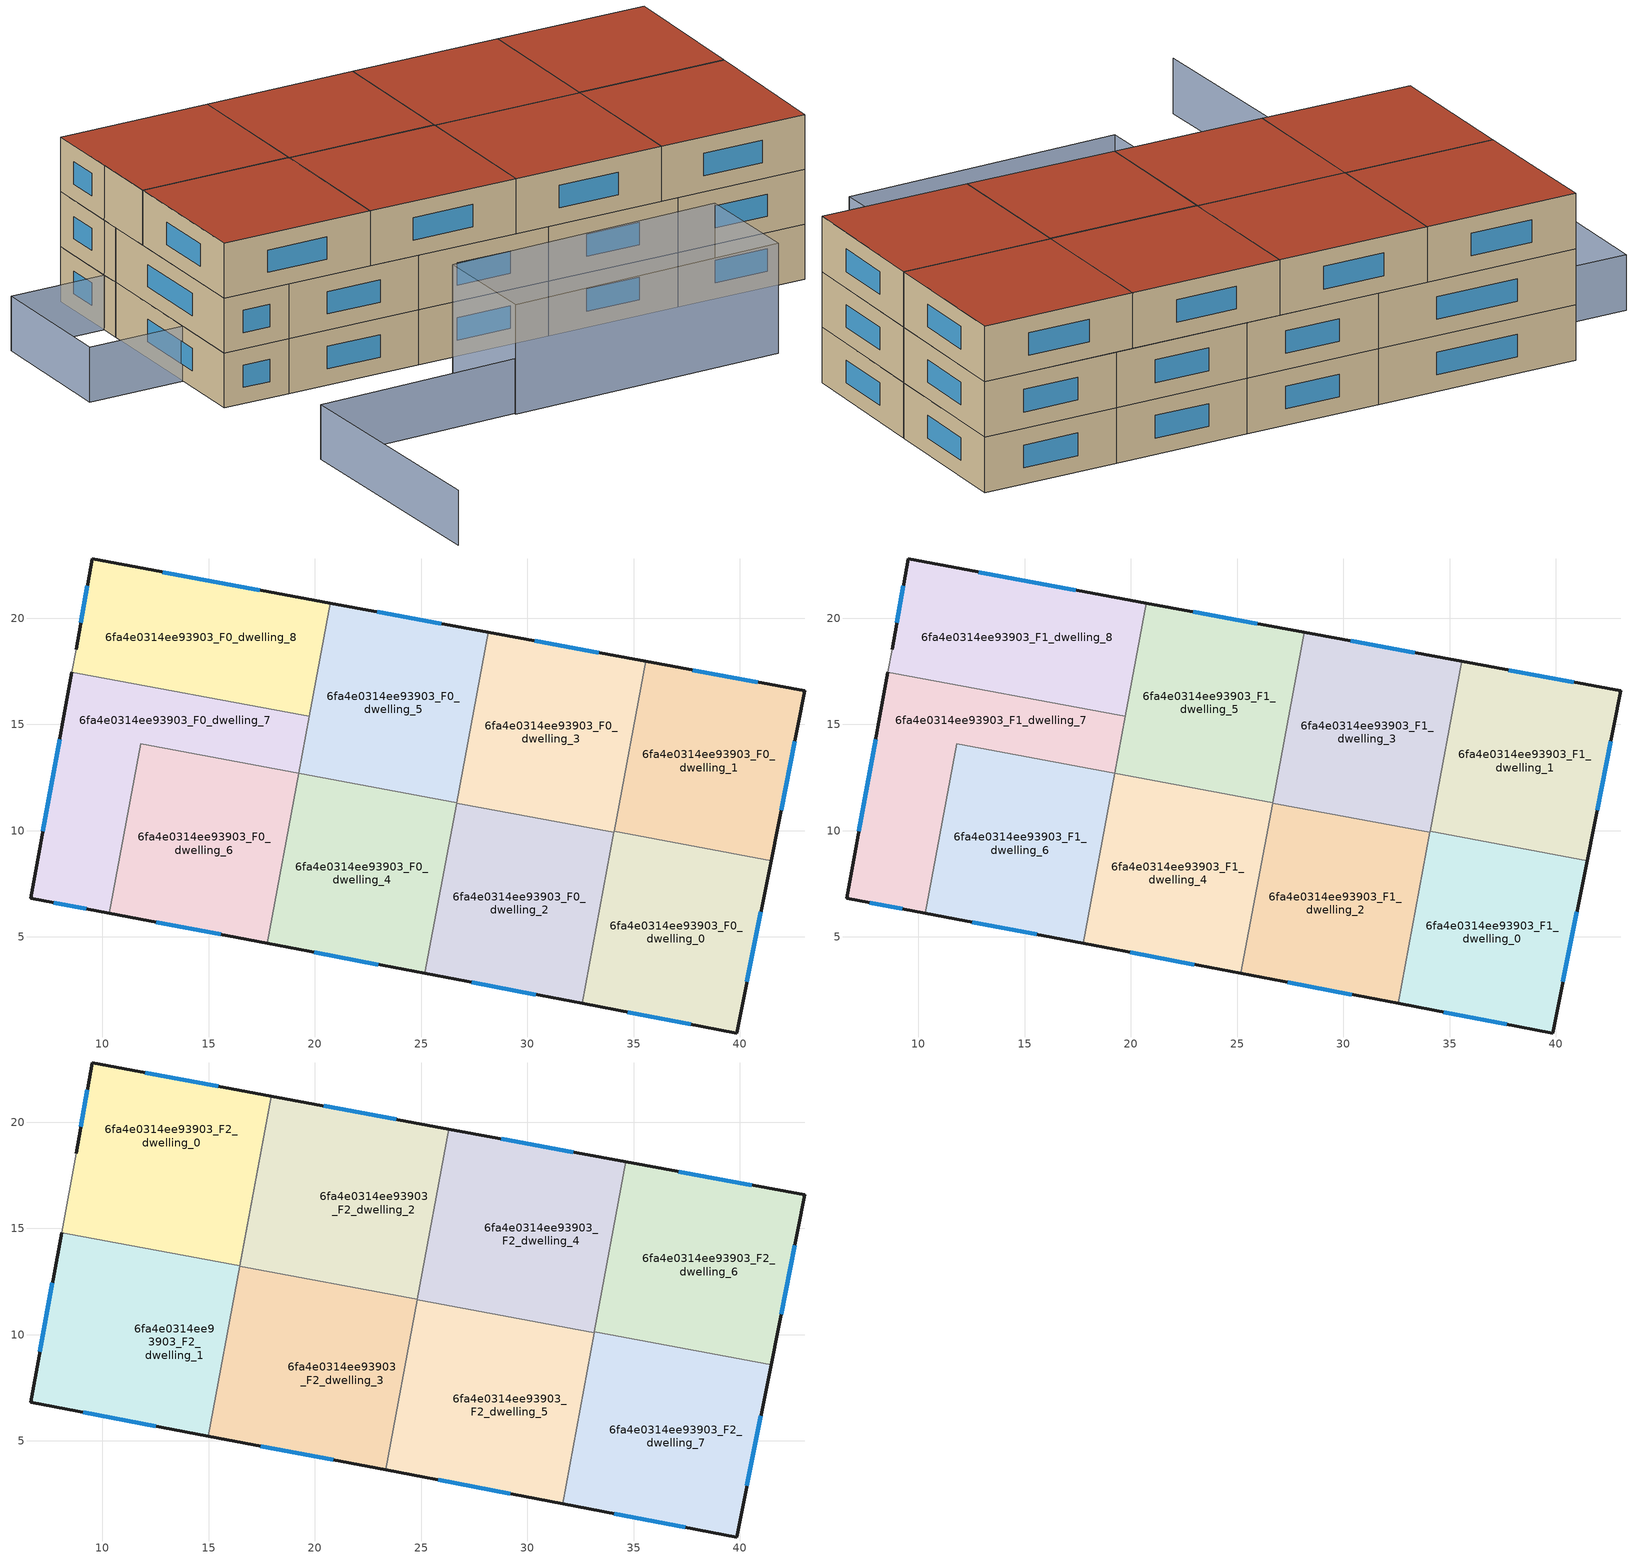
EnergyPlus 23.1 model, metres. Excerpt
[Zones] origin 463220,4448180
6fa4e0314ee93903_F0_dwelling_0
 floor ground (EU_floor_Construction): 41.47,8.59 39.86,0.47 32.58,1.86 34.08,9.96 z0
 wall outside (EU_wall_Construction): 32.58,1.86 39.86,0.47 41.47,8.59 z0:3
 wall to 6fa4e0314ee93903_F0_dwelling_1 (EU_wall_Construction): 41.47,8.59 34.08,9.96 z0:3
 wall to 6fa4e0314ee93903_F0_dwelling_2 (EU_wall_Construction): 34.08,9.92 32.58,1.86 z0:3
 wall to 6fa4e0314ee93903_F0_dwelling_3 (EU_wall_Construction): 34.08,9.96 34.08,9.92 z0:3
 window (EU_Window_Construction): 40.34,2.88 41,6.19 / 34.74,1.45 37.7,0.89 z0.89:2.11
6fa4e0314ee93903_F0_dwelling_1
 floor ground (EU_floor_Construction): 43.06,16.58 41.47,8.59 34.08,9.96 35.57,17.96 z0
 wall outside (EU_wall_Construction): 41.47,8.59 43.06,16.58 35.57,17.96 z0:3
 wall to 6fa4e0314ee93903_F0_dwelling_3 (EU_wall_Construction): 35.57,17.96 34.08,9.96 z0:3
 window (EU_Window_Construction): 41.94,10.96 42.59,14.21 / 40.84,16.99 37.79,17.55 z0.89:2.11
6fa4e0314ee93903_F0_dwelling_2
 floor ground (EU_floor_Construction): 34.08,9.92 32.58,1.86 25.18,3.28 26.67,11.3 z0
 wall outside (EU_wall_Construction): 25.18,3.28 32.58,1.86 z0:3
 wall to 6fa4e0314ee93903_F0_dwelling_3 (EU_wall_Construction): 34.08,9.92 26.67,11.3 z0:3
 wall to 6fa4e0314ee93903_F0_dwelling_4 (EU_wall_Construction): 26.67,11.3 25.18,3.28 z0:3
 window (EU_Window_Construction): 27.37,2.86 30.39,2.28 z0.89:2.11
6fa4e0314ee93903_F0_dwelling_3
 floor ground (EU_floor_Construction): 35.57,17.96 34.08,9.92 26.67,11.3 28.16,19.34 z0
 wall outside (EU_wall_Construction): 35.57,17.96 28.16,19.34 z0:3
 wall to 6fa4e0314ee93903_F0_dwelling_5 (EU_wall_Construction): 28.16,19.34 26.67,11.32 z0:3
 wall to 6fa4e0314ee93903_F0_dwelling_4 (EU_wall_Construction): 26.67,11.32 26.67,11.3 z0:3
 window (EU_Window_Construction): 33.37,18.37 30.35,18.93 z0.89:2.11
6fa4e0314ee93903_F0_dwelling_4
 floor ground (EU_floor_Construction): 26.67,11.32 25.18,3.28 17.76,4.69 19.24,12.69 z0
 wall outside (EU_wall_Construction): 17.76,4.69 25.18,3.28 z0:3
 wall to 6fa4e0314ee93903_F0_dwelling_5 (EU_wall_Construction): 26.67,11.32 19.24,12.69 z0:3
 wall to 6fa4e0314ee93903_F0_dwelling_6 (EU_wall_Construction): 19.24,12.69 17.76,4.69 z0:3
 window (EU_Window_Construction): 19.96,4.27 22.98,3.7 z0.89:2.11
6fa4e0314ee93903_F0_dwelling_5
 floor ground (EU_floor_Construction): 28.16,19.34 26.67,11.32 19.24,12.69 20.73,20.71 z0
 wall outside (EU_wall_Construction): 28.16,19.34 20.73,20.71 z0:3
 wall to 6fa4e0314ee93903_F0_dwelling_8 (EU_wall_Construction): 20.73,20.71 19.74,15.39 z0:3
 wall to 6fa4e0314ee93903_F0_dwelling_7 (EU_wall_Construction): 19.74,15.39 19.25,12.71 z0:3
 wall to 6fa4e0314ee93903_F0_dwelling_6 (EU_wall_Construction): 19.25,12.71 19.24,12.69 z0:3
 window (EU_Window_Construction): 25.96,19.74 22.93,20.3 z0.89:2.11
6fa4e0314ee93903_F0_dwelling_6
 floor ground (EU_floor_Construction): 19.25,12.71 17.76,4.69 10.32,6.11 11.8,14.09 z0
 wall outside (EU_wall_Construction): 10.32,6.11 17.76,4.69 z0:3
 wall to 6fa4e0314ee93903_F0_dwelling_7 (EU_wall_Construction): 19.25,12.71 11.8,14.09 10.32,6.11 z0:3
 window (EU_Window_Construction): 12.52,5.69 15.56,5.11 z0.89:2.11
6fa4e0314ee93903_F0_dwelling_7
 floor ground (EU_floor_Construction): 19.74,15.39 19.25,12.71 11.8,14.09 10.32,6.11 6.62,6.82 8.56,17.46 z0
 wall outside (EU_wall_Construction): 8.56,17.46 6.62,6.82 10.32,6.11 z0:3
 wall to 6fa4e0314ee93903_F0_dwelling_8 (EU_wall_Construction): 19.74,15.39 8.56,17.46 z0:3
 window (EU_Window_Construction): 7.72,6.61 9.22,6.32 / 7.98,14.31 7.19,9.97 z0.89:2.11
6fa4e0314ee93903_F0_dwelling_8
 floor ground (EU_floor_Construction): 20.73,20.71 19.74,15.39 8.56,17.46 8.75,18.54 9.52,22.79 z0
 wall outside (EU_wall_Construction): 20.73,20.71 9.52,22.79 8.75,18.54 z0:3
 wall adiabatic (EU_wall_Construction): 8.75,18.54 8.56,17.46 z0:3
 window (EU_Window_Construction): 9.29,21.53 8.98,19.8 / 17.41,21.33 12.84,22.17 z0.89:2.11
6fa4e0314ee93903_F1_dwelling_0
 floor to 6fa4e0314ee93903_F0_dwelling_0 (EU_floor_Construction): 41.47,8.59 39.86,0.47 32.58,1.86 34.08,9.96 z3
 wall outside (EU_wall_Construction): 32.58,1.86 39.86,0.47 41.47,8.59 z3:6
 wall to 6fa4e0314ee93903_F1_dwelling_1 (EU_wall_Construction): 41.47,8.59 34.08,9.96 z3:6
 wall to 6fa4e0314ee93903_F1_dwelling_2 (EU_wall_Construction): 34.08,9.92 32.58,1.86 z3:6
 wall to 6fa4e0314ee93903_F1_dwelling_3 (EU_wall_Construction): 34.08,9.96 34.08,9.92 z3:6
 window (EU_Window_Construction): 40.34,2.88 41,6.19 / 34.74,1.45 37.7,0.89 z3.89:5.11
6fa4e0314ee93903_F1_dwelling_1
 floor to 6fa4e0314ee93903_F0_dwelling_1 (EU_floor_Construction): 43.06,16.58 41.47,8.59 34.08,9.96 35.57,17.96 z3
 wall outside (EU_wall_Construction): 41.47,8.59 43.06,16.58 35.57,17.96 z3:6
 wall to 6fa4e0314ee93903_F1_dwelling_3 (EU_wall_Construction): 35.57,17.96 34.08,9.96 z3:6
 window (EU_Window_Construction): 41.94,10.96 42.59,14.21 / 40.84,16.99 37.79,17.55 z3.89:5.11
 ceiling adiabatic (EU_roof_Construction): 41.47,8.59 43.06,16.58 35.56,17.96 34.08,9.96 z6
6fa4e0314ee93903_F1_dwelling_2
 floor to 6fa4e0314ee93903_F0_dwelling_2 (EU_floor_Construction): 34.08,9.92 32.58,1.86 25.18,3.28 26.67,11.3 z3
 wall outside (EU_wall_Construction): 25.18,3.28 32.58,1.86 z3:6
 wall to 6fa4e0314ee93903_F1_dwelling_3 (EU_wall_Construction): 34.08,9.92 26.67,11.3 z3:6
 wall to 6fa4e0314ee93903_F1_dwelling_4 (EU_wall_Construction): 26.67,11.3 25.18,3.28 z3:6
 window (EU_Window_Construction): 27.37,2.86 30.39,2.28 z3.89:5.11
6fa4e0314ee93903_F1_dwelling_3
 floor to 6fa4e0314ee93903_F0_dwelling_3 (EU_floor_Construction): 35.57,17.96 34.08,9.92 26.67,11.3 28.16,19.34 z3
 wall outside (EU_wall_Construction): 35.57,17.96 28.16,19.34 z3:6
 wall to 6fa4e0314ee93903_F1_dwelling_5 (EU_wall_Construction): 28.16,19.34 26.67,11.32 z3:6
 wall to 6fa4e0314ee93903_F1_dwelling_4 (EU_wall_Construction): 26.67,11.32 26.67,11.3 z3:6
 window (EU_Window_Construction): 33.37,18.37 30.35,18.93 z3.89:5.11
6fa4e0314ee93903_F1_dwelling_4
 floor to 6fa4e0314ee93903_F0_dwelling_4 (EU_floor_Construction): 26.67,11.32 25.18,3.28 17.76,4.69 19.24,12.69 z3
 wall outside (EU_wall_Construction): 17.76,4.69 25.18,3.28 z3:6
 wall to 6fa4e0314ee93903_F1_dwelling_5 (EU_wall_Construction): 26.67,11.32 19.24,12.69 z3:6
 wall to 6fa4e0314ee93903_F1_dwelling_6 (EU_wall_Construction): 19.24,12.69 17.76,4.69 z3:6
 window (EU_Window_Construction): 19.96,4.27 22.98,3.7 z3.89:5.11
 ceiling adiabatic (EU_roof_Construction): 23.33,3.63 24.81,11.66 19.24,12.69 17.76,4.69 z6
6fa4e0314ee93903_F1_dwelling_5
 floor to 6fa4e0314ee93903_F0_dwelling_5 (EU_floor_Construction): 28.16,19.34 26.67,11.32 19.24,12.69 20.73,20.71 z3
 wall outside (EU_wall_Construction): 28.16,19.34 20.73,20.71 z3:6
 wall to 6fa4e0314ee93903_F1_dwelling_8 (EU_wall_Construction): 20.73,20.71 19.74,15.39 z3:6
 wall to 6fa4e0314ee93903_F1_dwelling_7 (EU_wall_Construction): 19.74,15.39 19.25,12.71 z3:6
 wall to 6fa4e0314ee93903_F1_dwelling_6 (EU_wall_Construction): 19.25,12.71 19.24,12.69 z3:6
 window (EU_Window_Construction): 25.96,19.74 22.93,20.3 z3.89:5.11
 ceiling adiabatic (EU_roof_Construction): 26.67,11.32 28.16,19.34 20.73,20.71 19.24,12.69 z6
6fa4e0314ee93903_F1_dwelling_6
 floor to 6fa4e0314ee93903_F0_dwelling_6 (EU_floor_Construction): 19.25,12.71 17.76,4.69 10.32,6.11 11.8,14.09 z3
 wall outside (EU_wall_Construction): 10.32,6.11 17.76,4.69 z3:6
 wall to 6fa4e0314ee93903_F1_dwelling_7 (EU_wall_Construction): 19.25,12.71 11.8,14.09 10.32,6.11 z3:6
 window (EU_Window_Construction): 12.52,5.69 15.56,5.11 z3.89:5.11
6fa4e0314ee93903_F1_dwelling_7
 floor to 6fa4e0314ee93903_F0_dwelling_7 (EU_floor_Construction): 19.74,15.39 19.25,12.71 11.8,14.09 10.32,6.11 6.62,6.82 8.56,17.46 z3
 wall outside (EU_wall_Construction): 8.56,17.46 6.62,6.82 10.32,6.11 z3:6
 wall to 6fa4e0314ee93903_F1_dwelling_8 (EU_wall_Construction): 19.74,15.39 8.56,17.46 z3:6
 window (EU_Window_Construction): 7.72,6.61 9.22,6.32 / 7.98,14.31 7.19,9.97 z3.89:5.11
6fa4e0314ee93903_F1_dwelling_8
 floor to 6fa4e0314ee93903_F0_dwelling_8 (EU_floor_Construction): 20.73,20.71 19.74,15.39 8.56,17.46 8.75,18.54 9.52,22.79 z3
 wall outside (EU_wall_Construction): 20.73,20.71 9.52,22.79 8.75,18.54 z3:6
 wall adiabatic (EU_wall_Construction): 8.75,18.54 8.56,17.46 z3:6
 window (EU_Window_Construction): 9.29,21.53 8.98,19.8 / 17.41,21.33 12.84,22.17 z3.89:5.11
6fa4e0314ee93903_F2_dwelling_0
 floor to 6fa4e0314ee93903_F1_dwelling_8 (EU_floor_Construction): 17.94,21.23 16.95,15.91 8.56,17.46 8.75,18.54 9.52,22.79 z6
 floor to 6fa4e0314ee93903_F1_dwelling_7 (EU_floor_Construction): 16.95,15.91 16.46,13.25 8.07,14.8 8.56,17.46 z6
 wall outside (EU_wall_Construction): 17.94,21.23 9.52,22.79 8.75,18.54 z6:9
 wall to 6fa4e0314ee93903_F2_dwelling_1 (EU_wall_Construction): 8.07,14.8 16.46,13.25 17.94,21.23 z6:9
 wall adiabatic (EU_wall_Construction): 8.75,18.54 8.07,14.8 z6:9
 window (EU_Window_Construction): 9.29,21.53 8.98,19.8 / 15.44,21.69 12.01,22.33 z6.89:8.11
 roof outside (EU_roof_Construction): 16.46,13.25 17.94,21.23 9.52,22.79 8.75,18.54 8.07,14.8 z9
6fa4e0314ee93903_F2_dwelling_1
 floor to 6fa4e0314ee93903_F1_dwelling_6 (EU_floor_Construction): 16.46,13.23 14.97,5.22 10.32,6.11 11.8,14.09 z6
 floor to 6fa4e0314ee93903_F1_dwelling_7 (EU_floor_Construction): 16.95,15.91 16.46,13.23 11.8,14.09 10.32,6.11 6.62,6.82 8.07,14.8 16.46,13.25 z6
 wall outside (EU_wall_Construction): 8.07,14.8 6.62,6.82 14.97,5.22 z6:9
 wall to 6fa4e0314ee93903_F2_dwelling_2 (EU_wall_Construction): 16.45,13.22 17.94,21.23 z6:9
 wall to 6fa4e0314ee93903_F2_dwelling_3 (EU_wall_Construction): 14.97,5.22 16.45,13.21 z6:9
 window (EU_Window_Construction): 9.09,6.35 12.5,5.7 / 7.64,12.44 7.05,9.18 z6.89:8.11
 roof outside (EU_roof_Construction): 14.97,5.22 16.46,13.25 8.07,14.8 6.62,6.82 z9
6fa4e0314ee93903_F2_dwelling_2
 floor adiabatic (EU_floor_Construction): 26.3,19.68 24.82,11.67 19.24,12.7 20.73,20.71 z6
 floor to 6fa4e0314ee93903_F1_dwelling_8 (EU_floor_Construction): 20.73,20.71 19.74,15.39 16.95,15.91 17.94,21.23 z6
 floor to 6fa4e0314ee93903_F1_dwelling_7 (EU_floor_Construction): 19.74,15.39 19.25,12.71 16.46,13.23 16.95,15.91 z6
 floor to 6fa4e0314ee93903_F1_dwelling_6 (EU_floor_Construction): 19.25,12.71 19.24,12.7 16.45,13.21 16.46,13.23 z6
 wall outside (EU_wall_Construction): 26.3,19.68 17.94,21.23 z6:9
 wall to 6fa4e0314ee93903_F2_dwelling_3 (EU_wall_Construction): 16.45,13.21 24.82,11.67 z6:9
 wall to 6fa4e0314ee93903_F2_dwelling_4 (EU_wall_Construction): 24.82,11.67 26.3,19.68 z6:9
 window (EU_Window_Construction): 23.82,20.14 20.41,20.77 z6.89:8.11
 roof outside (EU_roof_Construction): 24.82,11.67 26.3,19.68 17.94,21.23 16.45,13.21 z9
6fa4e0314ee93903_F2_dwelling_3
 floor to 6fa4e0314ee93903_F1_dwelling_6 (EU_floor_Construction): 19.24,12.7 17.76,4.69 14.97,5.22 16.45,13.21 z6
 floor adiabatic (EU_floor_Construction): 24.82,11.67 23.33,3.63 17.76,4.69 19.24,12.7 z6
 wall outside (EU_wall_Construction): 14.97,5.22 23.33,3.63 z6:9
 wall to 6fa4e0314ee93903_F2_dwelling_5 (EU_wall_Construction): 23.33,3.63 24.81,11.64 z6:9
 wall to 6fa4e0314ee93903_F2_dwelling_4 (EU_wall_Construction): 24.81,11.64 24.82,11.67 z6:9
 window (EU_Window_Construction): 17.45,4.75 20.85,4.1 z6.89:8.11
 roof outside (EU_roof_Construction): 23.33,3.63 24.82,11.67 16.45,13.21 14.97,5.22 z9
6fa4e0314ee93903_F2_dwelling_4
 floor to 6fa4e0314ee93903_F1_dwelling_3 (EU_floor_Construction): 34.64,18.14 33.15,10.1 26.67,11.3 28.15,19.34 z6
 floor adiabatic (EU_floor_Construction): 28.15,19.34 26.67,11.32 24.82,11.66 26.3,19.68 z6
 floor to 6fa4e0314ee93903_F1_dwelling_4 (EU_floor_Construction): 26.67,11.32 26.67,11.3 24.81,11.64 24.82,11.66 z6
 wall outside (EU_wall_Construction): 34.64,18.14 26.3,19.68 z6:9
 wall to 6fa4e0314ee93903_F2_dwelling_5 (EU_wall_Construction): 24.81,11.64 33.15,10.1 z6:9
 wall to 6fa4e0314ee93903_F2_dwelling_6 (EU_wall_Construction): 33.16,10.13 34.64,18.14 z6:9
 wall to 6fa4e0314ee93903_F2_dwelling_7 (EU_wall_Construction): 33.15,10.1 33.16,10.13 z6:9
 window (EU_Window_Construction): 32.17,18.59 28.77,19.22 z6.89:8.11
 roof outside (EU_roof_Construction): 33.15,10.1 34.64,18.14 26.3,19.68 24.81,11.64 z9
6fa4e0314ee93903_F2_dwelling_5
 floor to 6fa4e0314ee93903_F1_dwelling_2 (EU_floor_Construction): 33.15,10.1 31.66,2.04 25.18,3.28 26.67,11.3 z6
 floor to 6fa4e0314ee93903_F1_dwelling_4 (EU_floor_Construction): 26.67,11.3 25.18,3.28 23.33,3.63 24.81,11.64 z6
 wall outside (EU_wall_Construction): 23.33,3.63 31.66,2.04 z6:9
 wall to 6fa4e0314ee93903_F2_dwelling_7 (EU_wall_Construction): 31.66,2.04 33.15,10.1 z6:9
 window (EU_Window_Construction): 25.79,3.16 29.19,2.51 z6.89:8.11
 roof outside (EU_roof_Construction): 31.66,2.04 33.15,10.1 24.81,11.64 23.33,3.63 z9
6fa4e0314ee93903_F2_dwelling_6
 floor to 6fa4e0314ee93903_F1_dwelling_3 (EU_floor_Construction): 35.56,17.96 34.08,9.96 33.16,10.13 34.64,18.14 z6
 floor adiabatic (EU_floor_Construction): 43.06,16.58 41.47,8.59 34.08,9.96 35.56,17.96 z6
 wall outside (EU_wall_Construction): 41.47,8.59 43.06,16.58 34.64,18.14 z6:9
 wall to 6fa4e0314ee93903_F2_dwelling_7 (EU_wall_Construction): 33.16,10.13 41.47,8.59 z6:9
 window (EU_Window_Construction): 40.57,17.04 37.13,17.67 / 41.94,10.95 42.59,14.21 z6.89:8.11
 roof outside (EU_roof_Construction): 41.47,8.59 43.06,16.58 34.64,18.14 33.16,10.13 z9
6fa4e0314ee93903_F2_dwelling_7
 floor to 6fa4e0314ee93903_F1_dwelling_0 (EU_floor_Construction): 41.47,8.59 39.86,0.47 32.58,1.86 34.08,9.96 z6
 floor to 6fa4e0314ee93903_F1_dwelling_2 (EU_floor_Construction): 34.08,9.92 32.58,1.86 31.66,2.04 33.15,10.1 z6
 floor to 6fa4e0314ee93903_F1_dwelling_3 (EU_floor_Construction): 34.08,9.96 34.08,9.92 33.15,10.1 33.16,10.13 z6
 wall outside (EU_wall_Construction): 31.66,2.04 39.86,0.47 41.47,8.59 z6:9
 window (EU_Window_Construction): 40.34,2.88 40.99,6.19 / 34.09,1.58 37.43,0.94 z6.89:8.11
 roof outside (EU_roof_Construction): 39.86,0.47 41.47,8.59 33.16,10.13 31.66,2.04 z9
shading: 3.78,-14.54 5.89,-1.48 / 5.89,-1.48 30.79,-5.5 / 3.38,19.52 8.75,18.54 / 8.75,18.54 7.35,10.87 / 7.35,10.87 1.98,11.85 / 1.98,11.85 3.38,19.52 z0:3; 18.23,2.62 33.51,0.06 / 33.51,0.06 32.49,-5.99 / 32.49,-5.99 17.22,-3.43 / 17.22,-3.43 18.23,2.62 z0:6
[Building]
EU S2 Campaign: North Axis=0; Terrain=City; Solar Distribution=FullExterior
[Site:Location]
Yerevan-Zvartnots.Intl.AP: Latitude=40.15; Longitude=44.383; Time Zone=4; Elevation=854
[SizingPeriod:WeatherFileDays]
AnnualSizingPeriod: Begin Month=1; Begin Day of Month=1; End Month=12; End Day of Month=31; Day of Week for Start Day=Monday; Use Weather File Daylight Saving Period=No; Use Weather File Rain and Snow Indicators=No
[MATERIAL]
EU_InternalMass_Material: Roughness=MediumRough; Thickness=0.1; Conductivity=1; Density=1800; Specific Heat=900; Thermal Absorptance=0.9; Solar Absorptance=0.7; Visible Absorptance=0.7
[MATERIAL:NOMASS] Roughness=MediumRough; Thermal Absorptance=0.9; Solar Absorptance=0.7; Visible Absorptance=0.7
Name | Thermal Resistance
EU_wall_NoMass | 1.08488
EU_roof_NoMass | 1.50123
EU_floor_NoMass | 0.493739
[WINDOWMATERIAL:SIMPLEGLAZINGSYSTEM]
EU_Window_SimpleGlazing: UFactor=2.50245; Solar Heat Gain Coefficient=0.75; Visible Transmittance=0.75
[CONSTRUCTION]
EU_wall_Construction: EU_wall_NoMass
EU_roof_Construction: EU_roof_NoMass
EU_floor_Construction: EU_floor_NoMass
EU_Window_Construction: EU_Window_SimpleGlazing
EU_InternalMass_Construction: EU_InternalMass_Material
[ZONE] Type=1; Multiplier=1; Ceiling Height=autocalculate; Floor Area=autocalculate; Part of Total Floor Area=Yes
Name | Volume
6fa4e0314ee93903_F0_dwelling_0; 6fa4e0314ee93903_F1_dwelling_0 | 184.833
6fa4e0314ee93903_F2_dwelling_0 | 207.939
6fa4e0314ee93903_F0_dwelling_1; 6fa4e0314ee93903_F1_dwelling_1 | 184.837
6fa4e0314ee93903_F2_dwelling_1 | 207.973
6fa4e0314ee93903_F0_dwelling_2; 6fa4e0314ee93903_F1_dwelling_2 | 184.856
6fa4e0314ee93903_F2_dwelling_2 | 207.945
6fa4e0314ee93903_F0_dwelling_3; 6fa4e0314ee93903_F1_dwelling_3 | 184.871
6fa4e0314ee93903_F2_dwelling_3 | 207.941
6fa4e0314ee93903_F0_dwelling_4; 6fa4e0314ee93903_F1_dwelling_4 | 184.854
6fa4e0314ee93903_F2_dwelling_4 | 207.944
6fa4e0314ee93903_F0_dwelling_5; 6fa4e0314ee93903_F1_dwelling_5 | 184.834
6fa4e0314ee93903_F2_dwelling_5 | 207.955
6fa4e0314ee93903_F0_dwelling_6; 6fa4e0314ee93903_F1_dwelling_6 | 184.843
6fa4e0314ee93903_F2_dwelling_6 | 207.972
6fa4e0314ee93903_F0_dwelling_7; 6fa4e0314ee93903_F1_dwelling_7 | 184.842
6fa4e0314ee93903_F2_dwelling_7 | 207.953
6fa4e0314ee93903_F0_dwelling_8; 6fa4e0314ee93903_F1_dwelling_8 | 184.844
[INTERNALMASS] Construction=EU_InternalMass_Construction
Name | Zone or ZoneList | Surface Area
6fa4e0314ee93903_F0_dwelling_0_EU_InternalMass | 6fa4e0314ee93903_F0_dwelling_0 | 61.6107
6fa4e0314ee93903_F0_dwelling_1_EU_InternalMass | 6fa4e0314ee93903_F0_dwelling_1 | 61.612
6fa4e0314ee93903_F0_dwelling_2_EU_InternalMass | 6fa4e0314ee93903_F0_dwelling_2 | 61.6189
6fa4e0314ee93903_F0_dwelling_3_EU_InternalMass | 6fa4e0314ee93903_F0_dwelling_3 | 61.6214
6fa4e0314ee93903_F0_dwelling_4_EU_InternalMass | 6fa4e0314ee93903_F0_dwelling_4 | 61.6202
6fa4e0314ee93903_F0_dwelling_5_EU_InternalMass | 6fa4e0314ee93903_F0_dwelling_5 | 61.611
6fa4e0314ee93903_F0_dwelling_6_EU_InternalMass | 6fa4e0314ee93903_F0_dwelling_6 | 61.6163
6fa4e0314ee93903_F0_dwelling_7_EU_InternalMass | 6fa4e0314ee93903_F0_dwelling_7 | 61.6138
6fa4e0314ee93903_F0_dwelling_8_EU_InternalMass | 6fa4e0314ee93903_F0_dwelling_8 | 61.619
6fa4e0314ee93903_F1_dwelling_0_EU_InternalMass | 6fa4e0314ee93903_F1_dwelling_0 | 61.6107
6fa4e0314ee93903_F1_dwelling_1_EU_InternalMass | 6fa4e0314ee93903_F1_dwelling_1 | 61.612
6fa4e0314ee93903_F1_dwelling_2_EU_InternalMass | 6fa4e0314ee93903_F1_dwelling_2 | 61.6189
6fa4e0314ee93903_F1_dwelling_3_EU_InternalMass | 6fa4e0314ee93903_F1_dwelling_3 | 61.6214
6fa4e0314ee93903_F1_dwelling_4_EU_InternalMass | 6fa4e0314ee93903_F1_dwelling_4 | 61.6202
6fa4e0314ee93903_F1_dwelling_5_EU_InternalMass | 6fa4e0314ee93903_F1_dwelling_5 | 61.611
6fa4e0314ee93903_F1_dwelling_6_EU_InternalMass | 6fa4e0314ee93903_F1_dwelling_6 | 61.6163
6fa4e0314ee93903_F1_dwelling_7_EU_InternalMass | 6fa4e0314ee93903_F1_dwelling_7 | 61.6138
6fa4e0314ee93903_F1_dwelling_8_EU_InternalMass | 6fa4e0314ee93903_F1_dwelling_8 | 61.619
6fa4e0314ee93903_F2_dwelling_0_EU_InternalMass | 6fa4e0314ee93903_F2_dwelling_0 | 69.3131
6fa4e0314ee93903_F2_dwelling_1_EU_InternalMass | 6fa4e0314ee93903_F2_dwelling_1 | 69.3263
6fa4e0314ee93903_F2_dwelling_2_EU_InternalMass | 6fa4e0314ee93903_F2_dwelling_2 | 69.3149
6fa4e0314ee93903_F2_dwelling_3_EU_InternalMass | 6fa4e0314ee93903_F2_dwelling_3 | 69.3137
6fa4e0314ee93903_F2_dwelling_4_EU_InternalMass | 6fa4e0314ee93903_F2_dwelling_4 | 69.3146
6fa4e0314ee93903_F2_dwelling_5_EU_InternalMass | 6fa4e0314ee93903_F2_dwelling_5 | 69.3182
6fa4e0314ee93903_F2_dwelling_6_EU_InternalMass | 6fa4e0314ee93903_F2_dwelling_6 | 69.3241
6fa4e0314ee93903_F2_dwelling_7_EU_InternalMass | 6fa4e0314ee93903_F2_dwelling_7 | 69.3177
[OTHEREQUIPMENT] Fuel Type=Electricity; Design Level Calculation Method=Watts/Area; Power per Zone Floor Area=1; Fraction Latent=0; Fraction Radiant=0; Fraction Lost=0; Carbon Dioxide Generation Rate=0; EndUse Subcategory=EU_Step8_InternalGains
Name | Zone or ZoneList or Space or SpaceList | Schedule
EU_Step8_InternalGain_6fa4e0314ee93903_F0_dwelling_0_f000 | 6fa4e0314ee93903_F0_dwelling_0 | EU_Step8_GainSchedule_6fa4e0314ee93903_F0_dwelling_0_f000
EU_Step8_InternalGain_6fa4e0314ee93903_F0_dwelling_1_f000 | 6fa4e0314ee93903_F0_dwelling_1 | EU_Step8_GainSchedule_6fa4e0314ee93903_F0_dwelling_1_f000
EU_Step8_InternalGain_6fa4e0314ee93903_F0_dwelling_2_f000 | 6fa4e0314ee93903_F0_dwelling_2 | EU_Step8_GainSchedule_6fa4e0314ee93903_F0_dwelling_2_f000
EU_Step8_InternalGain_6fa4e0314ee93903_F0_dwelling_3_f000 | 6fa4e0314ee93903_F0_dwelling_3 | EU_Step8_GainSchedule_6fa4e0314ee93903_F0_dwelling_3_f000
EU_Step8_InternalGain_6fa4e0314ee93903_F0_dwelling_4_f000 | 6fa4e0314ee93903_F0_dwelling_4 | EU_Step8_GainSchedule_6fa4e0314ee93903_F0_dwelling_4_f000
EU_Step8_InternalGain_6fa4e0314ee93903_F0_dwelling_5_f000 | 6fa4e0314ee93903_F0_dwelling_5 | EU_Step8_GainSchedule_6fa4e0314ee93903_F0_dwelling_5_f000
EU_Step8_InternalGain_6fa4e0314ee93903_F0_dwelling_6_f000 | 6fa4e0314ee93903_F0_dwelling_6 | EU_Step8_GainSchedule_6fa4e0314ee93903_F0_dwelling_6_f000
EU_Step8_InternalGain_6fa4e0314ee93903_F0_dwelling_7_f000 | 6fa4e0314ee93903_F0_dwelling_7 | EU_Step8_GainSchedule_6fa4e0314ee93903_F0_dwelling_7_f000
EU_Step8_InternalGain_6fa4e0314ee93903_F0_dwelling_8_f000 | 6fa4e0314ee93903_F0_dwelling_8 | EU_Step8_GainSchedule_6fa4e0314ee93903_F0_dwelling_8_f000
EU_Step8_InternalGain_6fa4e0314ee93903_F1_dwelling_0_f000 | 6fa4e0314ee93903_F1_dwelling_0 | EU_Step8_GainSchedule_6fa4e0314ee93903_F1_dwelling_0_f000
EU_Step8_InternalGain_6fa4e0314ee93903_F1_dwelling_1_f000 | 6fa4e0314ee93903_F1_dwelling_1 | EU_Step8_GainSchedule_6fa4e0314ee93903_F1_dwelling_1_f000
EU_Step8_InternalGain_6fa4e0314ee93903_F1_dwelling_2_f000 | 6fa4e0314ee93903_F1_dwelling_2 | EU_Step8_GainSchedule_6fa4e0314ee93903_F1_dwelling_2_f000
EU_Step8_InternalGain_6fa4e0314ee93903_F1_dwelling_3_f000 | 6fa4e0314ee93903_F1_dwelling_3 | EU_Step8_GainSchedule_6fa4e0314ee93903_F1_dwelling_3_f000
EU_Step8_InternalGain_6fa4e0314ee93903_F1_dwelling_4_f000 | 6fa4e0314ee93903_F1_dwelling_4 | EU_Step8_GainSchedule_6fa4e0314ee93903_F1_dwelling_4_f000
EU_Step8_InternalGain_6fa4e0314ee93903_F1_dwelling_5_f000 | 6fa4e0314ee93903_F1_dwelling_5 | EU_Step8_GainSchedule_6fa4e0314ee93903_F1_dwelling_5_f000
EU_Step8_InternalGain_6fa4e0314ee93903_F1_dwelling_6_f000 | 6fa4e0314ee93903_F1_dwelling_6 | EU_Step8_GainSchedule_6fa4e0314ee93903_F1_dwelling_6_f000
EU_Step8_InternalGain_6fa4e0314ee93903_F1_dwelling_7_f000 | 6fa4e0314ee93903_F1_dwelling_7 | EU_Step8_GainSchedule_6fa4e0314ee93903_F1_dwelling_7_f000
EU_Step8_InternalGain_6fa4e0314ee93903_F1_dwelling_8_f000 | 6fa4e0314ee93903_F1_dwelling_8 | EU_Step8_GainSchedule_6fa4e0314ee93903_F1_dwelling_8_f000
EU_Step8_InternalGain_6fa4e0314ee93903_F2_dwelling_0_f000 | 6fa4e0314ee93903_F2_dwelling_0 | EU_Step8_GainSchedule_6fa4e0314ee93903_F2_dwelling_0_f000
EU_Step8_InternalGain_6fa4e0314ee93903_F2_dwelling_1_f000 | 6fa4e0314ee93903_F2_dwelling_1 | EU_Step8_GainSchedule_6fa4e0314ee93903_F2_dwelling_1_f000
EU_Step8_InternalGain_6fa4e0314ee93903_F2_dwelling_2_f000 | 6fa4e0314ee93903_F2_dwelling_2 | EU_Step8_GainSchedule_6fa4e0314ee93903_F2_dwelling_2_f000
EU_Step8_InternalGain_6fa4e0314ee93903_F2_dwelling_3_f000 | 6fa4e0314ee93903_F2_dwelling_3 | EU_Step8_GainSchedule_6fa4e0314ee93903_F2_dwelling_3_f000
EU_Step8_InternalGain_6fa4e0314ee93903_F2_dwelling_4_f000 | 6fa4e0314ee93903_F2_dwelling_4 | EU_Step8_GainSchedule_6fa4e0314ee93903_F2_dwelling_4_f000
EU_Step8_InternalGain_6fa4e0314ee93903_F2_dwelling_5_f000 | 6fa4e0314ee93903_F2_dwelling_5 | EU_Step8_GainSchedule_6fa4e0314ee93903_F2_dwelling_5_f000
EU_Step8_InternalGain_6fa4e0314ee93903_F2_dwelling_6_f000 | 6fa4e0314ee93903_F2_dwelling_6 | EU_Step8_GainSchedule_6fa4e0314ee93903_F2_dwelling_6_f000
EU_Step8_InternalGain_6fa4e0314ee93903_F2_dwelling_7_f000 | 6fa4e0314ee93903_F2_dwelling_7 | EU_Step8_GainSchedule_6fa4e0314ee93903_F2_dwelling_7_f000
[ZONEVENTILATION:DESIGNFLOWRATE] Schedule=EU_AlwaysOn; Design Flow Rate Calculation Method=AirChanges/Hour; Air Changes per Hour=0.540096; Ventilation Type=Natural; Fan Pressure Rise=0; Fan Total Efficiency=1; Constant Term Coefficient=1; Temperature Term Coefficient=0; Velocity Term Coefficient=0; Velocity Squared Term Coefficient=0; Minimum Indoor Temperature=-100; Maximum Indoor Temperature=100; Delta Temperature=-100; Minimum Outdoor Temperature=-100; Maximum Outdoor Temperature=100; Maximum Wind Speed=40
Name | Zone or ZoneList or Space or SpaceList
EU_ConstantAir_6fa4e0314ee93903_F0_dwelling_0 | 6fa4e0314ee93903_F0_dwelling_0
EU_ConstantAir_6fa4e0314ee93903_F0_dwelling_1 | 6fa4e0314ee93903_F0_dwelling_1
EU_ConstantAir_6fa4e0314ee93903_F0_dwelling_2 | 6fa4e0314ee93903_F0_dwelling_2
EU_ConstantAir_6fa4e0314ee93903_F0_dwelling_3 | 6fa4e0314ee93903_F0_dwelling_3
EU_ConstantAir_6fa4e0314ee93903_F0_dwelling_4 | 6fa4e0314ee93903_F0_dwelling_4
EU_ConstantAir_6fa4e0314ee93903_F0_dwelling_5 | 6fa4e0314ee93903_F0_dwelling_5
EU_ConstantAir_6fa4e0314ee93903_F0_dwelling_6 | 6fa4e0314ee93903_F0_dwelling_6
EU_ConstantAir_6fa4e0314ee93903_F0_dwelling_7 | 6fa4e0314ee93903_F0_dwelling_7
EU_ConstantAir_6fa4e0314ee93903_F0_dwelling_8 | 6fa4e0314ee93903_F0_dwelling_8
EU_ConstantAir_6fa4e0314ee93903_F1_dwelling_0 | 6fa4e0314ee93903_F1_dwelling_0
EU_ConstantAir_6fa4e0314ee93903_F1_dwelling_1 | 6fa4e0314ee93903_F1_dwelling_1
EU_ConstantAir_6fa4e0314ee93903_F1_dwelling_2 | 6fa4e0314ee93903_F1_dwelling_2
EU_ConstantAir_6fa4e0314ee93903_F1_dwelling_3 | 6fa4e0314ee93903_F1_dwelling_3
EU_ConstantAir_6fa4e0314ee93903_F1_dwelling_4 | 6fa4e0314ee93903_F1_dwelling_4
EU_ConstantAir_6fa4e0314ee93903_F1_dwelling_5 | 6fa4e0314ee93903_F1_dwelling_5
EU_ConstantAir_6fa4e0314ee93903_F1_dwelling_6 | 6fa4e0314ee93903_F1_dwelling_6
EU_ConstantAir_6fa4e0314ee93903_F1_dwelling_7 | 6fa4e0314ee93903_F1_dwelling_7
EU_ConstantAir_6fa4e0314ee93903_F1_dwelling_8 | 6fa4e0314ee93903_F1_dwelling_8
EU_ConstantAir_6fa4e0314ee93903_F2_dwelling_0 | 6fa4e0314ee93903_F2_dwelling_0
EU_ConstantAir_6fa4e0314ee93903_F2_dwelling_1 | 6fa4e0314ee93903_F2_dwelling_1
EU_ConstantAir_6fa4e0314ee93903_F2_dwelling_2 | 6fa4e0314ee93903_F2_dwelling_2
EU_ConstantAir_6fa4e0314ee93903_F2_dwelling_3 | 6fa4e0314ee93903_F2_dwelling_3
EU_ConstantAir_6fa4e0314ee93903_F2_dwelling_4 | 6fa4e0314ee93903_F2_dwelling_4
EU_ConstantAir_6fa4e0314ee93903_F2_dwelling_5 | 6fa4e0314ee93903_F2_dwelling_5
EU_ConstantAir_6fa4e0314ee93903_F2_dwelling_6 | 6fa4e0314ee93903_F2_dwelling_6
EU_ConstantAir_6fa4e0314ee93903_F2_dwelling_7 | 6fa4e0314ee93903_F2_dwelling_7
[HVACTEMPLATE:THERMOSTAT] Constant Heating Setpoint=20; Constant Cooling Setpoint=50
EU_HeatOnly_6fa4e0314ee93903_F0_dwelling_0; EU_HeatOnly_6fa4e0314ee93903_F0_dwelling_1; EU_HeatOnly_6fa4e0314ee93903_F0_dwelling_2; EU_HeatOnly_6fa4e0314ee93903_F0_dwelling_3; EU_HeatOnly_6fa4e0314ee93903_F0_dwelling_4; EU_HeatOnly_6fa4e0314ee93903_F0_dwelling_5; EU_HeatOnly_6fa4e0314ee93903_F0_dwelling_6; EU_HeatOnly_6fa4e0314ee93903_F0_dwelling_7; EU_HeatOnly_6fa4e0314ee93903_F0_dwelling_8; EU_HeatOnly_6fa4e0314ee93903_F1_dwelling_0; EU_HeatOnly_6fa4e0314ee93903_F1_dwelling_1; EU_HeatOnly_6fa4e0314ee93903_F1_dwelling_2; EU_HeatOnly_6fa4e0314ee93903_F1_dwelling_3; EU_HeatOnly_6fa4e0314ee93903_F1_dwelling_4; EU_HeatOnly_6fa4e0314ee93903_F1_dwelling_5; EU_HeatOnly_6fa4e0314ee93903_F1_dwelling_6; EU_HeatOnly_6fa4e0314ee93903_F1_dwelling_7; EU_HeatOnly_6fa4e0314ee93903_F1_dwelling_8; EU_HeatOnly_6fa4e0314ee93903_F2_dwelling_0; EU_HeatOnly_6fa4e0314ee93903_F2_dwelling_1; EU_HeatOnly_6fa4e0314ee93903_F2_dwelling_2; EU_HeatOnly_6fa4e0314ee93903_F2_dwelling_3; EU_HeatOnly_6fa4e0314ee93903_F2_dwelling_4; EU_HeatOnly_6fa4e0314ee93903_F2_dwelling_5; EU_HeatOnly_6fa4e0314ee93903_F2_dwelling_6; EU_HeatOnly_6fa4e0314ee93903_F2_dwelling_7
[HVACTEMPLATE:ZONE:IDEALLOADSAIRSYSTEM] System Availability Schedule=EU_AlwaysOn; Maximum Heating Supply Air Temperature=50; Minimum Cooling Supply Air Temperature=13; Maximum Heating Supply Air Humidity Ratio=0.0156; Minimum Cooling Supply Air Humidity Ratio=0.0077; Heating Limit=NoLimit; Cooling Limit=NoLimit; Heating Availability Schedule=EU_AlwaysOn; Cooling Availability Schedule=EU_CoolingOff; Dehumidification Control Type=ConstantSensibleHeatRatio; Cooling Sensible Heat Ratio=0.7; Dehumidification Setpoint=60; Humidification Control Type=None; Humidification Setpoint=30; Outdoor Air Method=None; Outdoor Air Flow Rate per Person=0.00944; Outdoor Air Flow Rate per Zone Floor Area=0; Outdoor Air Flow Rate per Zone=0; Demand Controlled Ventilation Type=None; Outdoor Air Economizer Type=NoEconomizer; Heat Recovery Type=None; Sensible Heat Recovery Effectiveness=0.7; Latent Heat Recovery Effectiveness=0.65
Name | Template Thermostat
6fa4e0314ee93903_F0_dwelling_0 | EU_HeatOnly_6fa4e0314ee93903_F0_dwelling_0
6fa4e0314ee93903_F0_dwelling_1 | EU_HeatOnly_6fa4e0314ee93903_F0_dwelling_1
6fa4e0314ee93903_F0_dwelling_2 | EU_HeatOnly_6fa4e0314ee93903_F0_dwelling_2
6fa4e0314ee93903_F0_dwelling_3 | EU_HeatOnly_6fa4e0314ee93903_F0_dwelling_3
6fa4e0314ee93903_F0_dwelling_4 | EU_HeatOnly_6fa4e0314ee93903_F0_dwelling_4
6fa4e0314ee93903_F0_dwelling_5 | EU_HeatOnly_6fa4e0314ee93903_F0_dwelling_5
6fa4e0314ee93903_F0_dwelling_6 | EU_HeatOnly_6fa4e0314ee93903_F0_dwelling_6
6fa4e0314ee93903_F0_dwelling_7 | EU_HeatOnly_6fa4e0314ee93903_F0_dwelling_7
6fa4e0314ee93903_F0_dwelling_8 | EU_HeatOnly_6fa4e0314ee93903_F0_dwelling_8
6fa4e0314ee93903_F1_dwelling_0 | EU_HeatOnly_6fa4e0314ee93903_F1_dwelling_0
6fa4e0314ee93903_F1_dwelling_1 | EU_HeatOnly_6fa4e0314ee93903_F1_dwelling_1
6fa4e0314ee93903_F1_dwelling_2 | EU_HeatOnly_6fa4e0314ee93903_F1_dwelling_2
6fa4e0314ee93903_F1_dwelling_3 | EU_HeatOnly_6fa4e0314ee93903_F1_dwelling_3
6fa4e0314ee93903_F1_dwelling_4 | EU_HeatOnly_6fa4e0314ee93903_F1_dwelling_4
6fa4e0314ee93903_F1_dwelling_5 | EU_HeatOnly_6fa4e0314ee93903_F1_dwelling_5
6fa4e0314ee93903_F1_dwelling_6 | EU_HeatOnly_6fa4e0314ee93903_F1_dwelling_6
6fa4e0314ee93903_F1_dwelling_7 | EU_HeatOnly_6fa4e0314ee93903_F1_dwelling_7
6fa4e0314ee93903_F1_dwelling_8 | EU_HeatOnly_6fa4e0314ee93903_F1_dwelling_8
6fa4e0314ee93903_F2_dwelling_0 | EU_HeatOnly_6fa4e0314ee93903_F2_dwelling_0
6fa4e0314ee93903_F2_dwelling_1 | EU_HeatOnly_6fa4e0314ee93903_F2_dwelling_1
6fa4e0314ee93903_F2_dwelling_2 | EU_HeatOnly_6fa4e0314ee93903_F2_dwelling_2
6fa4e0314ee93903_F2_dwelling_3 | EU_HeatOnly_6fa4e0314ee93903_F2_dwelling_3
6fa4e0314ee93903_F2_dwelling_4 | EU_HeatOnly_6fa4e0314ee93903_F2_dwelling_4
6fa4e0314ee93903_F2_dwelling_5 | EU_HeatOnly_6fa4e0314ee93903_F2_dwelling_5
6fa4e0314ee93903_F2_dwelling_6 | EU_HeatOnly_6fa4e0314ee93903_F2_dwelling_6
6fa4e0314ee93903_F2_dwelling_7 | EU_HeatOnly_6fa4e0314ee93903_F2_dwelling_7
[SIZING:ZONE] Zone Cooling Design Supply Air Temperature Input Method=SupplyAirTemperature; Zone Cooling Design Supply Air Temperature=13; Zone Heating Design Supply Air Temperature Input Method=SupplyAirTemperature; Zone Heating Design Supply Air Temperature=50; Zone Cooling Design Supply Air Humidity Ratio=0.008; Zone Heating Design Supply Air Humidity Ratio=0.008; Cooling Design Air Flow Method=DesignDay; Cooling Design Air Flow Rate=0; Cooling Minimum Air Flow per Zone Floor Area=0.000762; Cooling Minimum Air Flow=0; Cooling Minimum Air Flow Fraction=0.2; Heating Design Air Flow Method=DesignDay; Heating Design Air Flow Rate=0; Heating Maximum Air Flow per Zone Floor Area=0.002032; Heating Maximum Air Flow=0.141576; Heating Maximum Air Flow Fraction=0.3; Account for Dedicated Outdoor Air System=No; Dedicated Outdoor Air System Control Strategy=NeutralSupplyAir; Dedicated Outdoor Air Low Setpoint Temperature for Design=autosize; Dedicated Outdoor Air High Setpoint Temperature for Design=autosize; Zone Load Sizing Method=Sensible Load Only No Latent Load; Zone Latent Cooling Design Supply Air Humidity Ratio Input Method=HumidityRatioDifference; Zone Cooling Design Supply Air Humidity Ratio Difference=0.005; Zone Latent Heating Design Supply Air Humidity Ratio Input Method=HumidityRatioDifference; Zone Humidification Design Supply Air Humidity Ratio Difference=0.005
6fa4e0314ee93903_F0_dwelling_0; 6fa4e0314ee93903_F0_dwelling_1; 6fa4e0314ee93903_F0_dwelling_2; 6fa4e0314ee93903_F0_dwelling_3; 6fa4e0314ee93903_F0_dwelling_4; 6fa4e0314ee93903_F0_dwelling_5; 6fa4e0314ee93903_F0_dwelling_6; 6fa4e0314ee93903_F0_dwelling_7; 6fa4e0314ee93903_F0_dwelling_8; 6fa4e0314ee93903_F1_dwelling_0; 6fa4e0314ee93903_F1_dwelling_1; 6fa4e0314ee93903_F1_dwelling_2; 6fa4e0314ee93903_F1_dwelling_3; 6fa4e0314ee93903_F1_dwelling_4; 6fa4e0314ee93903_F1_dwelling_5; 6fa4e0314ee93903_F1_dwelling_6; 6fa4e0314ee93903_F1_dwelling_7; 6fa4e0314ee93903_F1_dwelling_8; 6fa4e0314ee93903_F2_dwelling_0; 6fa4e0314ee93903_F2_dwelling_1; 6fa4e0314ee93903_F2_dwelling_2; 6fa4e0314ee93903_F2_dwelling_3; 6fa4e0314ee93903_F2_dwelling_4; 6fa4e0314ee93903_F2_dwelling_5; 6fa4e0314ee93903_F2_dwelling_6; 6fa4e0314ee93903_F2_dwelling_7
[SCHEDULE:CONSTANT]
Name | Hourly Value
EU_AlwaysOn | 1
EU_CoolingOff | 0
[SCHEDULE:FILE] Column Number=1; Rows to Skip at Top=0; Number of Hours of Data=8760; Column Separator=Comma; Interpolate to Timestep=No; Minutes per Item=60; Adjust Schedule for Daylight Savings=Yes
Name | File
EU_Step8_GainSchedule_6fa4e0314ee93903_F0_dwelling_0_f000 | ../../schedules/6fa4e0314ee93903/6fa4e0314ee93903_F0_dwelling_0_f000_gain.csv
EU_Step8_GainSchedule_6fa4e0314ee93903_F0_dwelling_1_f000 | ../../schedules/6fa4e0314ee93903/6fa4e0314ee93903_F0_dwelling_1_f000_gain.csv
EU_Step8_GainSchedule_6fa4e0314ee93903_F0_dwelling_2_f000 | ../../schedules/6fa4e0314ee93903/6fa4e0314ee93903_F0_dwelling_2_f000_gain.csv
EU_Step8_GainSchedule_6fa4e0314ee93903_F0_dwelling_3_f000 | ../../schedules/6fa4e0314ee93903/6fa4e0314ee93903_F0_dwelling_3_f000_gain.csv
EU_Step8_GainSchedule_6fa4e0314ee93903_F0_dwelling_4_f000 | ../../schedules/6fa4e0314ee93903/6fa4e0314ee93903_F0_dwelling_4_f000_gain.csv
EU_Step8_GainSchedule_6fa4e0314ee93903_F0_dwelling_5_f000 | ../../schedules/6fa4e0314ee93903/6fa4e0314ee93903_F0_dwelling_5_f000_gain.csv
EU_Step8_GainSchedule_6fa4e0314ee93903_F0_dwelling_6_f000 | ../../schedules/6fa4e0314ee93903/6fa4e0314ee93903_F0_dwelling_6_f000_gain.csv
EU_Step8_GainSchedule_6fa4e0314ee93903_F0_dwelling_7_f000 | ../../schedules/6fa4e0314ee93903/6fa4e0314ee93903_F0_dwelling_7_f000_gain.csv
EU_Step8_GainSchedule_6fa4e0314ee93903_F0_dwelling_8_f000 | ../../schedules/6fa4e0314ee93903/6fa4e0314ee93903_F0_dwelling_8_f000_gain.csv
EU_Step8_GainSchedule_6fa4e0314ee93903_F1_dwelling_0_f000 | ../../schedules/6fa4e0314ee93903/6fa4e0314ee93903_F1_dwelling_0_f000_gain.csv
EU_Step8_GainSchedule_6fa4e0314ee93903_F1_dwelling_1_f000 | ../../schedules/6fa4e0314ee93903/6fa4e0314ee93903_F1_dwelling_1_f000_gain.csv
EU_Step8_GainSchedule_6fa4e0314ee93903_F1_dwelling_2_f000 | ../../schedules/6fa4e0314ee93903/6fa4e0314ee93903_F1_dwelling_2_f000_gain.csv
EU_Step8_GainSchedule_6fa4e0314ee93903_F1_dwelling_3_f000 | ../../schedules/6fa4e0314ee93903/6fa4e0314ee93903_F1_dwelling_3_f000_gain.csv
EU_Step8_GainSchedule_6fa4e0314ee93903_F1_dwelling_4_f000 | ../../schedules/6fa4e0314ee93903/6fa4e0314ee93903_F1_dwelling_4_f000_gain.csv
EU_Step8_GainSchedule_6fa4e0314ee93903_F1_dwelling_5_f000 | ../../schedules/6fa4e0314ee93903/6fa4e0314ee93903_F1_dwelling_5_f000_gain.csv
EU_Step8_GainSchedule_6fa4e0314ee93903_F1_dwelling_6_f000 | ../../schedules/6fa4e0314ee93903/6fa4e0314ee93903_F1_dwelling_6_f000_gain.csv
EU_Step8_GainSchedule_6fa4e0314ee93903_F1_dwelling_7_f000 | ../../schedules/6fa4e0314ee93903/6fa4e0314ee93903_F1_dwelling_7_f000_gain.csv
EU_Step8_GainSchedule_6fa4e0314ee93903_F1_dwelling_8_f000 | ../../schedules/6fa4e0314ee93903/6fa4e0314ee93903_F1_dwelling_8_f000_gain.csv
EU_Step8_GainSchedule_6fa4e0314ee93903_F2_dwelling_0_f000 | ../../schedules/6fa4e0314ee93903/6fa4e0314ee93903_F2_dwelling_0_f000_gain.csv
EU_Step8_GainSchedule_6fa4e0314ee93903_F2_dwelling_1_f000 | ../../schedules/6fa4e0314ee93903/6fa4e0314ee93903_F2_dwelling_1_f000_gain.csv
EU_Step8_GainSchedule_6fa4e0314ee93903_F2_dwelling_2_f000 | ../../schedules/6fa4e0314ee93903/6fa4e0314ee93903_F2_dwelling_2_f000_gain.csv
EU_Step8_GainSchedule_6fa4e0314ee93903_F2_dwelling_3_f000 | ../../schedules/6fa4e0314ee93903/6fa4e0314ee93903_F2_dwelling_3_f000_gain.csv
EU_Step8_GainSchedule_6fa4e0314ee93903_F2_dwelling_4_f000 | ../../schedules/6fa4e0314ee93903/6fa4e0314ee93903_F2_dwelling_4_f000_gain.csv
EU_Step8_GainSchedule_6fa4e0314ee93903_F2_dwelling_5_f000 | ../../schedules/6fa4e0314ee93903/6fa4e0314ee93903_F2_dwelling_5_f000_gain.csv
EU_Step8_GainSchedule_6fa4e0314ee93903_F2_dwelling_6_f000 | ../../schedules/6fa4e0314ee93903/6fa4e0314ee93903_F2_dwelling_6_f000_gain.csv
EU_Step8_GainSchedule_6fa4e0314ee93903_F2_dwelling_7_f000 | ../../schedules/6fa4e0314ee93903/6fa4e0314ee93903_F2_dwelling_7_f000_gain.csv
